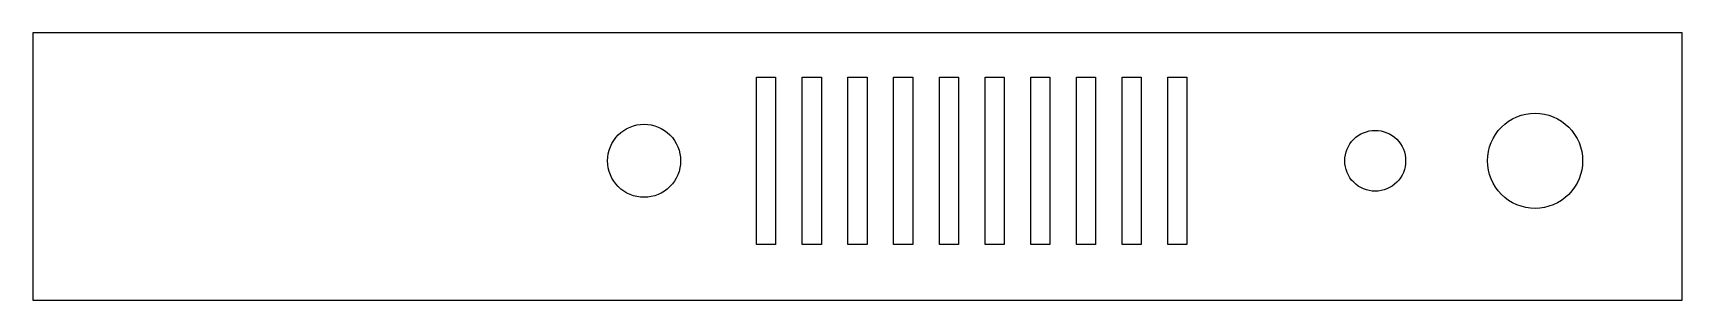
# Model space of a CAD drawing. Header units: metres. Extents: x 0 to 217, y 0 to 35.
import ezdxf

# ---------------------------------------------------------------- set-up
doc = ezdxf.new("R2010")
doc.units = ezdxf.units.M

msp = doc.modelspace()

# ---------------------------------------------------------------- linework, layer by layer
for p, q in [((216.6, 35.1), (0, 35.1)), ((0, 35.1), (0, 0)), ((216.6, 0), (216.6, 35.1)), ((95.05, 7.29999), (95.05, 29.3)), ((95.05, 29.3), (97.55, 29.3)), ((97.55, 29.3), (97.55, 7.29999)), ((101.05, 7.29999), (101.05, 29.3)), ((101.05, 29.3), (103.55, 29.3)), ((103.55, 29.3), (103.55, 7.29999)), ((107.05, 7.29999), (107.05, 29.3)), ((107.05, 29.3), (109.55, 29.3)), ((109.55, 29.3), (109.55, 7.29999)), ((113.05, 7.29999), (113.05, 29.3)), ((113.05, 29.3), (115.55, 29.3)), ((115.55, 29.3), (115.55, 7.29999)), ((119.05, 7.29999), (119.05, 29.3)), ((119.05, 29.3), (121.55, 29.3)), ((121.55, 29.3), (121.55, 7.29999)), ((125.05, 7.29999), (125.05, 29.3)), ((125.05, 29.3), (127.55, 29.3)), ((127.55, 29.3), (127.55, 7.29999)), ((131.05, 7.29999), (131.05, 29.3)), ((131.05, 29.3), (133.55, 29.3)), ((133.55, 29.3), (133.55, 7.29999)), ((137.05, 7.29999), (137.05, 29.3)), ((137.05, 29.3), (139.55, 29.3)), ((139.55, 29.3), (139.55, 7.29999)), ((143.05, 7.29999), (143.05, 29.3)), ((143.05, 29.3), (145.55, 29.3)), ((145.55, 29.3), (145.55, 7.29999)), ((149.05, 7.29999), (149.05, 29.3)), ((149.05, 29.3), (151.55, 29.3)), ((151.55, 29.3), (151.55, 7.29999)), ((194.354, 23.812), (194.908, 24.0742)), ((194.908, 24.0742), (195.486, 24.2809)), ((195.486, 24.2809), (196.081, 24.4299)), ((196.081, 24.4299), (196.687, 24.5199)), ((196.687, 24.5199), (197.3, 24.55)), ((197.3, 24.55), (197.913, 24.5199)), ((197.913, 24.5199), (198.519, 24.4299)), ((198.519, 24.4299), (199.114, 24.2809)), ((199.114, 24.2809), (199.692, 24.0742)), ((199.692, 24.0742), (200.246, 23.812)), ((76.5595, 21.3451), (76.8759, 21.6941)), ((76.8759, 21.6941), (77.2249, 22.0104)), ((77.2249, 22.0104), (77.6033, 22.291)), ((77.6033, 22.291), (78.0073, 22.5332)), ((78.0073, 22.5332), (78.4331, 22.7346)), ((78.4331, 22.7346), (78.8766, 22.8933)), ((78.8766, 22.8933), (79.3336, 23.0078)), ((79.3336, 23.0078), (79.7995, 23.0769)), ((79.7995, 23.0769), (80.27, 23.1)), ((80.27, 23.1), (80.7405, 23.0769)), ((80.7405, 23.0769), (81.2064, 23.0078)), ((81.2064, 23.0078), (81.6634, 22.8933)), ((81.6634, 22.8933), (82.1069, 22.7346)), ((82.1069, 22.7346), (82.5327, 22.5332)), ((82.5327, 22.5332), (82.9367, 22.291)), ((82.9367, 22.291), (83.3151, 22.0104)), ((83.3151, 22.0104), (83.6641, 21.6941)), ((83.6641, 21.6941), (83.9804, 21.3451)), ((174.078, 21.6259), (174.414, 21.8277)), ((174.414, 21.8277), (174.769, 21.9955)), ((174.769, 21.9955), (175.139, 22.1277)), ((175.139, 22.1277), (175.52, 22.2231)), ((175.52, 22.2231), (175.908, 22.2807)), ((175.908, 22.2807), (176.3, 22.3)), ((176.3, 22.3), (176.692, 22.2807)), ((176.692, 22.2807), (177.08, 22.2231)), ((177.08, 22.2231), (177.461, 22.1277)), ((177.461, 22.1277), (177.831, 21.9955)), ((177.831, 21.9955), (178.186, 21.8277)), ((178.186, 21.8277), (178.522, 21.6259)), ((191.788, 21.2462), (192.103, 21.7723)), ((192.103, 21.7723), (192.469, 22.265)), ((192.469, 22.265), (192.881, 22.7194)), ((192.881, 22.7194), (193.335, 23.1313)), ((193.335, 23.1313), (193.828, 23.4967)), ((193.828, 23.4967), (194.354, 23.812)), ((200.246, 23.812), (200.772, 23.4967)), ((200.772, 23.4967), (201.265, 23.1313)), ((201.265, 23.1313), (201.719, 22.7194)), ((201.719, 22.7194), (202.131, 22.265)), ((202.131, 22.265), (202.497, 21.7723)), ((202.497, 21.7723), (202.812, 21.2462)), ((75.5622, 19.2364), (75.6767, 19.6934)), ((75.6767, 19.6934), (75.8354, 20.1369)), ((75.8354, 20.1369), (76.0368, 20.5627)), ((76.0368, 20.5627), (76.2789, 20.9667)), ((76.2789, 20.9667), (76.5595, 21.3451)), ((83.9804, 21.3451), (84.261, 20.9667)), ((84.261, 20.9667), (84.5032, 20.5627)), ((84.5032, 20.5627), (84.7046, 20.1369)), ((84.7046, 20.1369), (84.8633, 19.6934)), ((84.8633, 19.6934), (84.9778, 19.2364)), ((172.472, 19.4611), (172.604, 19.8307)), ((172.604, 19.8307), (172.772, 20.1856)), ((172.772, 20.1856), (172.974, 20.5223)), ((172.974, 20.5223), (173.208, 20.8376)), ((173.208, 20.8376), (173.472, 21.1284)), ((173.472, 21.1284), (173.762, 21.392)), ((173.762, 21.392), (174.078, 21.6259)), ((178.522, 21.6259), (178.838, 21.392)), ((178.838, 21.392), (179.128, 21.1284)), ((179.128, 21.1284), (179.392, 20.8376)), ((179.392, 20.8376), (179.626, 20.5223)), ((179.626, 20.5223), (179.828, 20.1856)), ((179.828, 20.1856), (179.996, 19.8307)), ((179.996, 19.8307), (180.128, 19.4611)), ((191.08, 18.9126), (191.17, 19.5193)), ((191.17, 19.5193), (191.319, 20.1143)), ((191.319, 20.1143), (191.526, 20.6918)), ((191.526, 20.6918), (191.788, 21.2462)), ((202.812, 21.2462), (203.074, 20.6918)), ((203.074, 20.6918), (203.281, 20.1143)), ((203.281, 20.1143), (203.43, 19.5193)), ((203.43, 19.5193), (203.52, 18.9126)), ((75.47, 18.3), (75.4931, 18.7705)), ((75.4931, 17.8295), (75.47, 18.3)), ((75.4931, 18.7705), (75.5622, 19.2364)), ((75.5622, 17.3636), (75.4931, 17.8295)), ((75.6767, 16.9066), (75.5622, 17.3636)), ((84.9778, 17.3636), (84.8633, 16.9066)), ((84.9778, 19.2364), (85.0469, 18.7705)), ((85.0469, 17.8295), (84.9778, 17.3636)), ((85.0469, 18.7705), (85.07, 18.3)), ((85.07, 18.3), (85.0469, 17.8295)), ((172.3, 18.3), (172.319, 18.6921)), ((172.319, 17.9079), (172.3, 18.3)), ((172.319, 18.6921), (172.377, 19.0804)), ((172.377, 17.5196), (172.319, 17.9079)), ((172.377, 19.0804), (172.472, 19.4611)), ((172.472, 17.1389), (172.377, 17.5196)), ((180.128, 19.4611), (180.223, 19.0804)), ((180.223, 17.5196), (180.128, 17.1389)), ((180.223, 19.0804), (180.281, 18.6921)), ((180.281, 17.9079), (180.223, 17.5196)), ((180.281, 18.6921), (180.3, 18.3)), ((180.3, 18.3), (180.281, 17.9079)), ((191.05, 18.3), (191.08, 18.9126)), ((191.08, 17.6874), (191.05, 18.3)), ((191.17, 17.0807), (191.08, 17.6874)), ((203.52, 17.6874), (203.43, 17.0807)), ((203.52, 18.9126), (203.55, 18.3)), ((203.55, 18.3), (203.52, 17.6874)), ((75.8354, 16.4631), (75.6767, 16.9066)), ((76.0368, 16.0373), (75.8354, 16.4631)), ((76.2789, 15.6333), (76.0368, 16.0373)), ((76.5595, 15.2549), (76.2789, 15.6333)), ((76.8759, 14.9059), (76.5595, 15.2549)), ((83.9804, 15.2549), (83.6641, 14.9059)), ((84.261, 15.6333), (83.9804, 15.2549)), ((84.5032, 16.0373), (84.261, 15.6333)), ((84.7046, 16.4631), (84.5032, 16.0373)), ((84.8633, 16.9066), (84.7046, 16.4631)), ((172.604, 16.7693), (172.472, 17.1389)), ((172.772, 16.4144), (172.604, 16.7693)), ((172.974, 16.0777), (172.772, 16.4144)), ((173.208, 15.7624), (172.974, 16.0777)), ((173.472, 15.4716), (173.208, 15.7624)), ((173.762, 15.2079), (173.472, 15.4716)), ((174.078, 14.9741), (173.762, 15.2079)), ((178.838, 15.2079), (178.522, 14.9741)), ((179.128, 15.4716), (178.838, 15.2079)), ((179.392, 15.7624), (179.128, 15.4716)), ((179.626, 16.0777), (179.392, 15.7624)), ((179.828, 16.4144), (179.626, 16.0777)), ((179.996, 16.7693), (179.828, 16.4144)), ((180.128, 17.1389), (179.996, 16.7693)), ((191.319, 16.4857), (191.17, 17.0807)), ((191.526, 15.9082), (191.319, 16.4857)), ((191.788, 15.3538), (191.526, 15.9082)), ((192.103, 14.8277), (191.788, 15.3538)), ((202.812, 15.3538), (202.497, 14.8277)), ((203.074, 15.9082), (202.812, 15.3538)), ((203.281, 16.4857), (203.074, 15.9082)), ((203.43, 17.0807), (203.281, 16.4857)), ((77.2249, 14.5895), (76.8759, 14.9059)), ((77.6033, 14.3089), (77.2249, 14.5895)), ((78.0073, 14.0668), (77.6033, 14.3089)), ((78.4331, 13.8654), (78.0073, 14.0668)), ((78.8766, 13.7067), (78.4331, 13.8654)), ((79.3336, 13.5922), (78.8766, 13.7067)), ((79.7995, 13.5231), (79.3336, 13.5922)), ((80.27, 13.5), (79.7995, 13.5231)), ((80.7405, 13.5231), (80.27, 13.5)), ((81.2064, 13.5922), (80.7405, 13.5231)), ((81.6634, 13.7067), (81.2064, 13.5922)), ((82.1069, 13.8654), (81.6634, 13.7067)), ((82.5327, 14.0668), (82.1069, 13.8654)), ((82.9367, 14.3089), (82.5327, 14.0668)), ((83.3151, 14.5895), (82.9367, 14.3089)), ((83.6641, 14.9059), (83.3151, 14.5895)), ((174.414, 14.7723), (174.078, 14.9741)), ((174.769, 14.6045), (174.414, 14.7723)), ((175.139, 14.4722), (174.769, 14.6045)), ((175.52, 14.3768), (175.139, 14.4722)), ((175.908, 14.3193), (175.52, 14.3768)), ((176.3, 14.3), (175.908, 14.3193)), ((176.692, 14.3193), (176.3, 14.3)), ((177.08, 14.3768), (176.692, 14.3193)), ((177.461, 14.4722), (177.08, 14.3768)), ((177.831, 14.6045), (177.461, 14.4722)), ((178.186, 14.7723), (177.831, 14.6045)), ((178.522, 14.9741), (178.186, 14.7723)), ((192.469, 14.335), (192.103, 14.8277)), ((192.881, 13.8806), (192.469, 14.335)), ((193.335, 13.4687), (192.881, 13.8806)), ((193.828, 13.1033), (193.335, 13.4687)), ((194.354, 12.788), (193.828, 13.1033)), ((200.772, 13.1033), (200.246, 12.788)), ((201.265, 13.4687), (200.772, 13.1033)), ((201.719, 13.8806), (201.265, 13.4687)), ((202.131, 14.335), (201.719, 13.8806)), ((202.497, 14.8277), (202.131, 14.335)), ((194.908, 12.5257), (194.354, 12.788)), ((195.486, 12.3191), (194.908, 12.5257)), ((196.081, 12.1701), (195.486, 12.3191)), ((196.687, 12.0801), (196.081, 12.1701)), ((197.3, 12.05), (196.687, 12.0801)), ((197.913, 12.0801), (197.3, 12.05)), ((198.519, 12.1701), (197.913, 12.0801)), ((199.114, 12.3191), (198.519, 12.1701)), ((199.692, 12.5257), (199.114, 12.3191)), ((200.246, 12.788), (199.692, 12.5257)), ((97.55, 7.29999), (95.05, 7.29999)), ((103.55, 7.29999), (101.05, 7.29999)), ((109.55, 7.29999), (107.05, 7.29999)), ((115.55, 7.29999), (113.05, 7.29999)), ((121.55, 7.29999), (119.05, 7.29999)), ((127.55, 7.29999), (125.05, 7.29999)), ((133.55, 7.29999), (131.05, 7.29999)), ((139.55, 7.29999), (137.05, 7.29999)), ((145.55, 7.29999), (143.05, 7.29999)), ((151.55, 7.29999), (149.05, 7.29999)), ((0, 0), (216.6, 0))]:
    msp.add_line(p, q)

doc.saveas('drawing.dxf')
